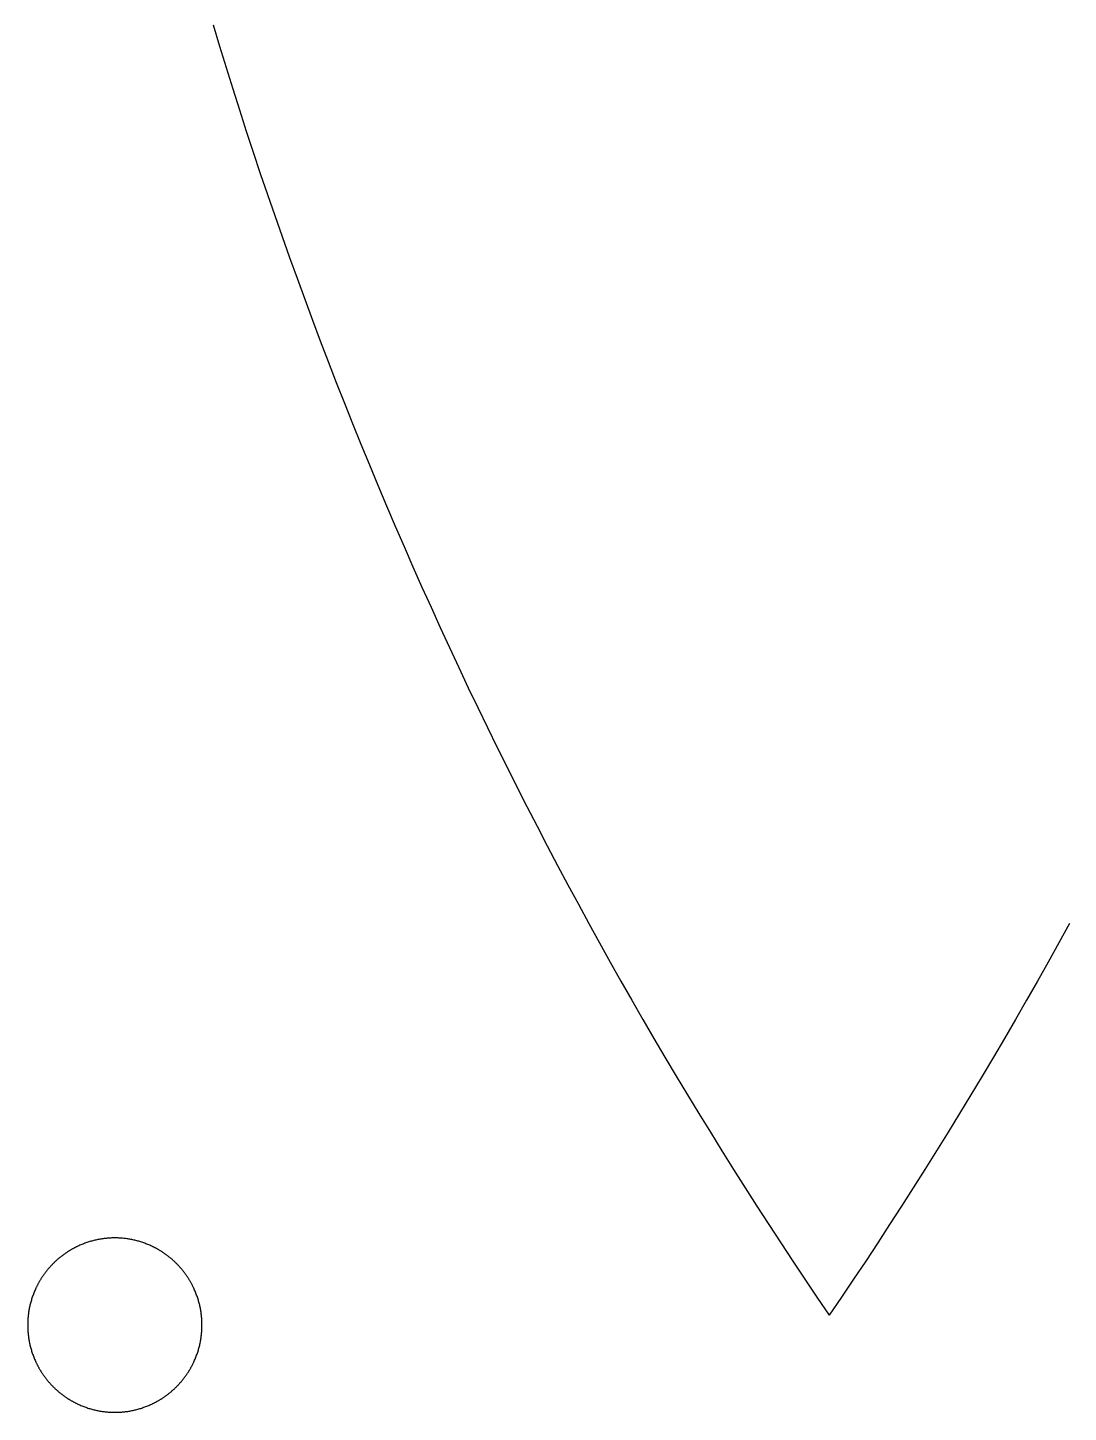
# Model space of a CAD drawing. Extents: x -111 to 2985, y -118 to 122.
# Drawn here: x -76.41 to -69.45, y -60.82 to -51.56 of the extents above; entities that cross this region are included whole.
import ezdxf

# ---------------------------------------------------------------- set-up
doc = ezdxf.new("R2010")
doc.units = 0
doc.layers.add('LAYER_03', color=5, linetype='CONTINUOUS')

msp = doc.modelspace()

# ---------------------------------------------------------------- linework, layer by layer
at = {"layer": 'LAYER_03'}
for points in [[(-75.1667, -51.5455), (-75.1237, -51.6879), (-75.0799, -51.8301), (-75.0355, -51.972), (-74.9904, -52.1138), (-74.9447, -52.2553), (-74.8982, -52.3966), (-74.8511, -52.5376), (-74.8033, -52.6785), (-74.7549, -52.8191), (-74.7058, -52.9594), (-74.656, -53.0995), (-74.6055, -53.2393), (-74.5544, -53.3789), (-74.5027, -53.5182), (-74.4502, -53.6572), (-74.3971, -53.796), (-74.3434, -53.9345), (-74.289, -54.0727), (-74.234, -54.2106), (-74.1783, -54.3482), (-74.122, -54.4855), (-74.065, -54.6225), (-74.0074, -54.7593), (-73.9491, -54.8957), (-73.8902, -55.0317), (-73.8307, -55.1675), (-73.7706, -55.303), (-73.7098, -55.4381), (-73.6484, -55.5729), (-73.5864, -55.7073), (-73.5237, -55.8414), (-73.4605, -55.9752), (-73.3966, -56.1086), (-73.3321, -56.2416), (-73.2671, -56.3743), (-73.2014, -56.5066), (-73.1351, -56.6386), (-73.0682, -56.7702), (-73.0007, -56.9014), (-72.9326, -57.0323), (-72.8639, -57.1627), (-72.7947, -57.2928), (-72.7248, -57.4225), (-72.6544, -57.5518), (-72.5834, -57.6807), (-72.5119, -57.8092), (-72.4397, -57.9373), (-72.367, -58.0649), (-72.2937, -58.1922), (-72.2199, -58.3191), (-72.1455, -58.4455), (-72.0706, -58.5715), (-71.9951, -58.6971), (-71.919, -58.8222), (-71.8424, -58.9469), (-71.7653, -59.0712), (-71.6877, -59.195), (-71.6095, -59.3184), (-71.5308, -59.4414), (-71.4515, -59.5639), (-71.3717, -59.6859), (-71.2915, -59.8075), (-71.2107, -59.9286), (-71.1294, -60.0492), (-71.0476, -60.1694)], [(-69.4407, -57.5518), (-69.5117, -57.6807), (-69.5832, -57.8092), (-69.6554, -57.9373), (-69.7281, -58.0649), (-69.8014, -58.1922), (-69.8752, -58.3191), (-69.9496, -58.4455), (-70.0245, -58.5715), (-70.1, -58.6971), (-70.1761, -58.8222), (-70.2527, -58.9469), (-70.3298, -59.0712), (-70.4074, -59.195), (-70.4856, -59.3184), (-70.5643, -59.4414), (-70.6436, -59.5639), (-70.7234, -59.6859), (-70.8036, -59.8075), (-70.8844, -59.9286), (-70.9657, -60.0492), (-71.0476, -60.1694)]]:
    msp.add_lwpolyline(points, dxfattribs=at)
msp.add_lwpolyline([(-75.2409, -60.2357), (-75.241, -60.2293), (-75.2411, -60.2228), (-75.2413, -60.2163), (-75.2415, -60.2098), (-75.2418, -60.2032), (-75.2423, -60.1966), (-75.2427, -60.19), (-75.2433, -60.1834), (-75.2439, -60.1767), (-75.2447, -60.1701), (-75.2454, -60.1634), (-75.2463, -60.1567), (-75.2473, -60.15), (-75.2483, -60.1432), (-75.2495, -60.1365), (-75.2507, -60.1297), (-75.252, -60.123), (-75.2533, -60.1162), (-75.2548, -60.1094), (-75.2564, -60.1026), (-75.258, -60.0958), (-75.2597, -60.089), (-75.2615, -60.0822), (-75.2634, -60.0754), (-75.2654, -60.0686), (-75.2675, -60.0618), (-75.2697, -60.0551), (-75.2719, -60.0483), (-75.2743, -60.0415), (-75.2767, -60.0347), (-75.2792, -60.028), (-75.2818, -60.0213), (-75.2846, -60.0146), (-75.2874, -60.0079), (-75.2902, -60.0012), (-75.2932, -59.9945), (-75.2963, -59.9879), (-75.2979, -59.9846), (-75.2994, -59.9813), (-75.3011, -59.978), (-75.3027, -59.9747), (-75.3044, -59.9714), (-75.306, -59.9681), (-75.3077, -59.9649), (-75.3095, -59.9616), (-75.3112, -59.9584), (-75.313, -59.9551), (-75.3148, -59.9519), (-75.3166, -59.9486), (-75.3184, -59.9454), (-75.3203, -59.9422), (-75.3222, -59.939), (-75.3241, -59.9358), (-75.326, -59.9326), (-75.3279, -59.9295), (-75.3299, -59.9263), (-75.3319, -59.9232), (-75.3339, -59.92), (-75.3359, -59.9169), (-75.338, -59.9138), (-75.34, -59.9107), (-75.3421, -59.9076), (-75.3443, -59.9045), (-75.3464, -59.9014), (-75.3485, -59.8984), (-75.3507, -59.8953), (-75.3529, -59.8923), (-75.3551, -59.8893), (-75.3574, -59.8863), (-75.3596, -59.8833), (-75.3619, -59.8803), (-75.3642, -59.8773), (-75.3666, -59.8744), (-75.3689, -59.8714), (-75.3713, -59.8685), (-75.3736, -59.8656), (-75.376, -59.8627), (-75.3785, -59.8598), (-75.3809, -59.8569), (-75.3833, -59.8541), (-75.3858, -59.8512), (-75.3883, -59.8484), (-75.3908, -59.8456), (-75.3934, -59.8428), (-75.3959, -59.84), (-75.3985, -59.8373), (-75.4011, -59.8345), (-75.4037, -59.8318), (-75.4063, -59.8291), (-75.4089, -59.8264), (-75.4116, -59.8237), (-75.4143, -59.8211), (-75.417, -59.8184), (-75.4197, -59.8158), (-75.4224, -59.8132), (-75.4251, -59.8106), (-75.4279, -59.8081), (-75.4307, -59.8055), (-75.4335, -59.803), (-75.4363, -59.8005), (-75.4391, -59.798), (-75.4419, -59.7955), (-75.4448, -59.793), (-75.4477, -59.7906), (-75.4505, -59.7882), (-75.4534, -59.7858), (-75.4564, -59.7834), (-75.4593, -59.781), (-75.4622, -59.7787), (-75.4652, -59.7764), (-75.4681, -59.7741), (-75.4711, -59.7718), (-75.4741, -59.7695), (-75.4771, -59.7673), (-75.4802, -59.7651), (-75.4832, -59.7629), (-75.4862, -59.7607), (-75.4893, -59.7585), (-75.4924, -59.7564), (-75.4955, -59.7543), (-75.4985, -59.7522), (-75.5017, -59.7501), (-75.5048, -59.7481), (-75.5079, -59.746), (-75.511, -59.744), (-75.5142, -59.742), (-75.5173, -59.7401), (-75.5205, -59.7381), (-75.5237, -59.7362), (-75.5269, -59.7343), (-75.5301, -59.7324), (-75.5333, -59.7305), (-75.5365, -59.7287), (-75.5397, -59.7269), (-75.543, -59.7251), (-75.5462, -59.7233), (-75.5495, -59.7216), (-75.5527, -59.7199), (-75.556, -59.7182), (-75.5593, -59.7165), (-75.5626, -59.7148), (-75.5658, -59.7132), (-75.5691, -59.7116), (-75.5724, -59.71), (-75.5757, -59.7084), (-75.5824, -59.7054), (-75.589, -59.7024), (-75.5957, -59.6995), (-75.6024, -59.6967), (-75.6091, -59.694), (-75.6159, -59.6914), (-75.6226, -59.6888), (-75.6294, -59.6864), (-75.6361, -59.6841), (-75.6429, -59.6818), (-75.6497, -59.6796), (-75.6565, -59.6776), (-75.6633, -59.6756), (-75.6701, -59.6737), (-75.6769, -59.6718), (-75.6837, -59.6701), (-75.6905, -59.6685), (-75.6973, -59.6669), (-75.704, -59.6655), (-75.7108, -59.6641), (-75.7176, -59.6628), (-75.7243, -59.6616), (-75.7311, -59.6605), (-75.7378, -59.6594), (-75.7445, -59.6585), (-75.7513, -59.6576), (-75.7579, -59.6568), (-75.7646, -59.6561), (-75.7713, -59.6554), (-75.7779, -59.6549), (-75.7845, -59.6544), (-75.7911, -59.654), (-75.7976, -59.6537), (-75.8042, -59.6534), (-75.8107, -59.6532), (-75.8172, -59.6531), (-75.8236, -59.6531), (-75.8301, -59.6531), (-75.8365, -59.6532), (-75.8431, -59.6534), (-75.8496, -59.6537), (-75.8562, -59.654), (-75.8627, -59.6544), (-75.8693, -59.6549), (-75.876, -59.6554), (-75.8826, -59.6561), (-75.8893, -59.6568), (-75.896, -59.6576), (-75.9027, -59.6585), (-75.9094, -59.6594), (-75.9161, -59.6605), (-75.9229, -59.6616), (-75.9296, -59.6628), (-75.9364, -59.6641), (-75.9432, -59.6655), (-75.95, -59.6669), (-75.9568, -59.6685), (-75.9636, -59.6701), (-75.9704, -59.6718), (-75.9771, -59.6737), (-75.9839, -59.6756), (-75.9907, -59.6776), (-75.9975, -59.6796), (-76.0043, -59.6818), (-76.0111, -59.6841), (-76.0179, -59.6864), (-76.0246, -59.6888), (-76.0314, -59.6914), (-76.0381, -59.694), (-76.0448, -59.6967), (-76.0515, -59.6995), (-76.0582, -59.7024), (-76.0648, -59.7054), (-76.0715, -59.7084), (-76.0748, -59.71), (-76.0781, -59.7116), (-76.0814, -59.7132), (-76.0847, -59.7148), (-76.088, -59.7165), (-76.0912, -59.7182), (-76.0945, -59.7199), (-76.0978, -59.7216), (-76.101, -59.7233), (-76.1043, -59.7251), (-76.1075, -59.7269), (-76.1107, -59.7287), (-76.1139, -59.7305), (-76.1171, -59.7324), (-76.1203, -59.7343), (-76.1235, -59.7362), (-76.1267, -59.7381), (-76.1299, -59.7401), (-76.133, -59.742), (-76.1362, -59.744), (-76.1393, -59.746), (-76.1425, -59.7481), (-76.1456, -59.7501), (-76.1487, -59.7522), (-76.1518, -59.7543), (-76.1549, -59.7564), (-76.1579, -59.7585), (-76.161, -59.7607), (-76.164, -59.7629), (-76.1671, -59.7651), (-76.1701, -59.7673), (-76.1731, -59.7695), (-76.1761, -59.7718), (-76.1791, -59.7741), (-76.1821, -59.7764), (-76.185, -59.7787), (-76.188, -59.781), (-76.1909, -59.7834), (-76.1938, -59.7858), (-76.1967, -59.7882), (-76.1996, -59.7906), (-76.2024, -59.793), (-76.2053, -59.7955), (-76.2081, -59.798), (-76.211, -59.8005), (-76.2138, -59.803), (-76.2166, -59.8055), (-76.2193, -59.8081), (-76.2221, -59.8106), (-76.2248, -59.8132), (-76.2276, -59.8158), (-76.2303, -59.8184), (-76.233, -59.8211), (-76.2356, -59.8237), (-76.2383, -59.8264), (-76.2409, -59.8291), (-76.2436, -59.8318), (-76.2462, -59.8345), (-76.2487, -59.8373), (-76.2513, -59.84), (-76.2539, -59.8428), (-76.2564, -59.8456), (-76.2589, -59.8484), (-76.2614, -59.8512), (-76.2639, -59.8541), (-76.2663, -59.8569), (-76.2688, -59.8598), (-76.2712, -59.8627), (-76.2736, -59.8656), (-76.276, -59.8685), (-76.2783, -59.8714), (-76.2807, -59.8744), (-76.283, -59.8773), (-76.2853, -59.8803), (-76.2876, -59.8833), (-76.2898, -59.8863), (-76.2921, -59.8893), (-76.2943, -59.8923), (-76.2965, -59.8953), (-76.2987, -59.8984), (-76.3008, -59.9014), (-76.303, -59.9045), (-76.3051, -59.9076), (-76.3072, -59.9107), (-76.3093, -59.9138), (-76.3113, -59.9169), (-76.3133, -59.92), (-76.3154, -59.9232), (-76.3173, -59.9263), (-76.3193, -59.9295), (-76.3213, -59.9326), (-76.3232, -59.9358), (-76.3251, -59.939), (-76.327, -59.9422), (-76.3288, -59.9454), (-76.3307, -59.9486), (-76.3325, -59.9519), (-76.3343, -59.9551), (-76.336, -59.9584), (-76.3378, -59.9616), (-76.3395, -59.9649), (-76.3412, -59.9681), (-76.3429, -59.9714), (-76.3445, -59.9747), (-76.3462, -59.978), (-76.3478, -59.9813), (-76.3494, -59.9846), (-76.3509, -59.9879), (-76.354, -59.9945), (-76.357, -60.0012), (-76.3599, -60.0079), (-76.3627, -60.0146), (-76.3654, -60.0213), (-76.368, -60.028), (-76.3705, -60.0347), (-76.373, -60.0415), (-76.3753, -60.0483), (-76.3776, -60.0551), (-76.3797, -60.0618), (-76.3818, -60.0686), (-76.3838, -60.0754), (-76.3857, -60.0822), (-76.3875, -60.089), (-76.3892, -60.0958), (-76.3909, -60.1026), (-76.3924, -60.1094), (-76.3939, -60.1162), (-76.3953, -60.123), (-76.3966, -60.1297), (-76.3978, -60.1365), (-76.3989, -60.1432), (-76.3999, -60.15), (-76.4009, -60.1567), (-76.4018, -60.1634), (-76.4026, -60.1701), (-76.4033, -60.1767), (-76.4039, -60.1834), (-76.4045, -60.19), (-76.405, -60.1966), (-76.4054, -60.2032), (-76.4057, -60.2098), (-76.406, -60.2163), (-76.4062, -60.2228), (-76.4063, -60.2293), (-76.4063, -60.2357), (-76.4063, -60.2422), (-76.4062, -60.2487), (-76.406, -60.2552), (-76.4057, -60.2617), (-76.4054, -60.2683), (-76.405, -60.2749), (-76.4045, -60.2815), (-76.4039, -60.2881), (-76.4033, -60.2948), (-76.4026, -60.3014), (-76.4018, -60.3081), (-76.4009, -60.3148), (-76.3999, -60.3215), (-76.3989, -60.3283), (-76.3978, -60.335), (-76.3966, -60.3418), (-76.3953, -60.3485), (-76.3939, -60.3553), (-76.3924, -60.3621), (-76.3909, -60.3689), (-76.3892, -60.3757), (-76.3875, -60.3825), (-76.3857, -60.3893), (-76.3838, -60.3961), (-76.3818, -60.4029), (-76.3797, -60.4097), (-76.3776, -60.4164), (-76.3753, -60.4232), (-76.373, -60.43), (-76.3705, -60.4368), (-76.368, -60.4435), (-76.3654, -60.4502), (-76.3627, -60.4569), (-76.3599, -60.4636), (-76.357, -60.4703), (-76.354, -60.477), (-76.3509, -60.4836), (-76.3494, -60.4869), (-76.3478, -60.4902), (-76.3462, -60.4935), (-76.3445, -60.4968), (-76.3429, -60.5001), (-76.3412, -60.5034), (-76.3395, -60.5066), (-76.3378, -60.5099), (-76.336, -60.5131), (-76.3343, -60.5164), (-76.3325, -60.5196), (-76.3307, -60.5229), (-76.3288, -60.5261), (-76.327, -60.5293), (-76.3251, -60.5325), (-76.3232, -60.5357), (-76.3213, -60.5388), (-76.3193, -60.542), (-76.3173, -60.5452), (-76.3154, -60.5483), (-76.3133, -60.5515), (-76.3113, -60.5546), (-76.3093, -60.5577), (-76.3072, -60.5608), (-76.3051, -60.5639), (-76.303, -60.567), (-76.3008, -60.5701), (-76.2987, -60.5731), (-76.2965, -60.5762), (-76.2943, -60.5792), (-76.2921, -60.5822), (-76.2898, -60.5852), (-76.2876, -60.5882), (-76.2853, -60.5912), (-76.283, -60.5942), (-76.2807, -60.5971), (-76.2783, -60.6001), (-76.276, -60.603), (-76.2736, -60.6059), (-76.2712, -60.6088), (-76.2688, -60.6117), (-76.2663, -60.6146), (-76.2639, -60.6174), (-76.2614, -60.6203), (-76.2589, -60.6231), (-76.2564, -60.6259), (-76.2539, -60.6287), (-76.2513, -60.6315), (-76.2487, -60.6342), (-76.2462, -60.637), (-76.2436, -60.6397), (-76.2409, -60.6424), (-76.2383, -60.6451), (-76.2356, -60.6478), (-76.233, -60.6504), (-76.2303, -60.6531), (-76.2276, -60.6557), (-76.2248, -60.6583), (-76.2221, -60.6609), (-76.2193, -60.6634), (-76.2166, -60.666), (-76.2138, -60.6685), (-76.211, -60.671), (-76.2081, -60.6735), (-76.2053, -60.676), (-76.2024, -60.6785), (-76.1996, -60.6809), (-76.1967, -60.6833), (-76.1938, -60.6857), (-76.1909, -60.6881), (-76.188, -60.6905), (-76.185, -60.6928), (-76.1821, -60.6951), (-76.1791, -60.6974), (-76.1761, -60.6997), (-76.1731, -60.702), (-76.1701, -60.7042), (-76.1671, -60.7064), (-76.164, -60.7086), (-76.161, -60.7108), (-76.1579, -60.713), (-76.1549, -60.7151), (-76.1518, -60.7172), (-76.1487, -60.7193), (-76.1456, -60.7214), (-76.1425, -60.7234), (-76.1393, -60.7255), (-76.1362, -60.7275), (-76.133, -60.7295), (-76.1299, -60.7314), (-76.1267, -60.7334), (-76.1235, -60.7353), (-76.1203, -60.7372), (-76.1171, -60.7391), (-76.1139, -60.7409), (-76.1107, -60.7428), (-76.1075, -60.7446), (-76.1043, -60.7464), (-76.101, -60.7482), (-76.0978, -60.7499), (-76.0945, -60.7516), (-76.0912, -60.7533), (-76.088, -60.755), (-76.0847, -60.7567), (-76.0814, -60.7583), (-76.0781, -60.7599), (-76.0748, -60.7615), (-76.0715, -60.7631), (-76.0648, -60.7661), (-76.0582, -60.7691), (-76.0515, -60.772), (-76.0448, -60.7748), (-76.0381, -60.7775), (-76.0314, -60.7801), (-76.0246, -60.7827), (-76.0179, -60.7851), (-76.0111, -60.7874), (-76.0043, -60.7897), (-75.9975, -60.7919), (-75.9907, -60.7939), (-75.9839, -60.7959), (-75.9771, -60.7978), (-75.9704, -60.7996), (-75.9636, -60.8014), (-75.9568, -60.803), (-75.95, -60.8046), (-75.9432, -60.806), (-75.9364, -60.8074), (-75.9296, -60.8087), (-75.9229, -60.8099), (-75.9161, -60.811), (-75.9094, -60.8121), (-75.9027, -60.813), (-75.896, -60.8139), (-75.8893, -60.8147), (-75.8826, -60.8154), (-75.876, -60.8161), (-75.8693, -60.8166), (-75.8627, -60.8171), (-75.8562, -60.8175), (-75.8496, -60.8178), (-75.8431, -60.8181), (-75.8365, -60.8183), (-75.8301, -60.8184), (-75.8236, -60.8184), (-75.8172, -60.8184), (-75.8107, -60.8183), (-75.8042, -60.8181), (-75.7976, -60.8178), (-75.7911, -60.8175), (-75.7845, -60.8171), (-75.7779, -60.8166), (-75.7713, -60.8161), (-75.7646, -60.8154), (-75.7579, -60.8147), (-75.7513, -60.8139), (-75.7445, -60.813), (-75.7378, -60.8121), (-75.7311, -60.811), (-75.7243, -60.8099), (-75.7176, -60.8087), (-75.7108, -60.8074), (-75.704, -60.806), (-75.6973, -60.8046), (-75.6905, -60.803), (-75.6837, -60.8014), (-75.6769, -60.7996), (-75.6701, -60.7978), (-75.6633, -60.7959), (-75.6565, -60.7939), (-75.6497, -60.7919), (-75.6429, -60.7897), (-75.6361, -60.7874), (-75.6294, -60.7851), (-75.6226, -60.7827), (-75.6159, -60.7801), (-75.6091, -60.7775), (-75.6024, -60.7748), (-75.5957, -60.772), (-75.589, -60.7691), (-75.5824, -60.7661), (-75.5757, -60.7631), (-75.5724, -60.7615), (-75.5691, -60.7599), (-75.5658, -60.7583), (-75.5626, -60.7567), (-75.5593, -60.755), (-75.556, -60.7533), (-75.5527, -60.7516), (-75.5495, -60.7499), (-75.5462, -60.7482), (-75.543, -60.7464), (-75.5397, -60.7446), (-75.5365, -60.7428), (-75.5333, -60.7409), (-75.5301, -60.7391), (-75.5269, -60.7372), (-75.5237, -60.7353), (-75.5205, -60.7334), (-75.5173, -60.7314), (-75.5142, -60.7295), (-75.511, -60.7275), (-75.5079, -60.7255), (-75.5048, -60.7234), (-75.5017, -60.7214), (-75.4985, -60.7193), (-75.4955, -60.7172), (-75.4924, -60.7151), (-75.4893, -60.713), (-75.4862, -60.7108), (-75.4832, -60.7086), (-75.4802, -60.7064), (-75.4771, -60.7042), (-75.4741, -60.702), (-75.4711, -60.6997), (-75.4681, -60.6974), (-75.4652, -60.6951), (-75.4622, -60.6928), (-75.4593, -60.6905), (-75.4564, -60.6881), (-75.4534, -60.6857), (-75.4505, -60.6833), (-75.4477, -60.6809), (-75.4448, -60.6785), (-75.4419, -60.676), (-75.4391, -60.6735), (-75.4363, -60.671), (-75.4335, -60.6685), (-75.4307, -60.666), (-75.4279, -60.6634), (-75.4251, -60.6609), (-75.4224, -60.6583), (-75.4197, -60.6557), (-75.417, -60.6531), (-75.4143, -60.6504), (-75.4116, -60.6478), (-75.4089, -60.6451), (-75.4063, -60.6424), (-75.4037, -60.6397), (-75.4011, -60.637), (-75.3985, -60.6342), (-75.3959, -60.6315), (-75.3934, -60.6287), (-75.3908, -60.6259), (-75.3883, -60.6231), (-75.3858, -60.6203), (-75.3833, -60.6174), (-75.3809, -60.6146), (-75.3785, -60.6117), (-75.376, -60.6088), (-75.3736, -60.6059), (-75.3713, -60.603), (-75.3689, -60.6001), (-75.3666, -60.5971), (-75.3642, -60.5942), (-75.3619, -60.5912), (-75.3596, -60.5882), (-75.3574, -60.5852), (-75.3551, -60.5822), (-75.3529, -60.5792), (-75.3507, -60.5762), (-75.3485, -60.5731), (-75.3464, -60.5701), (-75.3443, -60.567), (-75.3421, -60.5639), (-75.34, -60.5608), (-75.338, -60.5577), (-75.3359, -60.5546), (-75.3339, -60.5515), (-75.3319, -60.5483), (-75.3299, -60.5452), (-75.3279, -60.542), (-75.326, -60.5388), (-75.3241, -60.5357), (-75.3222, -60.5325), (-75.3203, -60.5293), (-75.3184, -60.5261), (-75.3166, -60.5229), (-75.3148, -60.5196), (-75.313, -60.5164), (-75.3112, -60.5131), (-75.3095, -60.5099), (-75.3077, -60.5066), (-75.306, -60.5034), (-75.3044, -60.5001), (-75.3027, -60.4968), (-75.3011, -60.4935), (-75.2994, -60.4902), (-75.2979, -60.4869), (-75.2963, -60.4836), (-75.2932, -60.477), (-75.2902, -60.4703), (-75.2874, -60.4636), (-75.2846, -60.4569), (-75.2818, -60.4502), (-75.2792, -60.4435), (-75.2767, -60.4368), (-75.2743, -60.43), (-75.2719, -60.4232), (-75.2697, -60.4164), (-75.2675, -60.4097), (-75.2654, -60.4029), (-75.2634, -60.3961), (-75.2615, -60.3893), (-75.2597, -60.3825), (-75.258, -60.3757), (-75.2564, -60.3689), (-75.2548, -60.3621), (-75.2533, -60.3553), (-75.252, -60.3485), (-75.2507, -60.3418), (-75.2495, -60.335), (-75.2483, -60.3283), (-75.2473, -60.3215), (-75.2463, -60.3148), (-75.2454, -60.3081), (-75.2447, -60.3014), (-75.2439, -60.2948), (-75.2433, -60.2881), (-75.2427, -60.2815), (-75.2423, -60.2749), (-75.2418, -60.2683), (-75.2415, -60.2617), (-75.2413, -60.2552), (-75.2411, -60.2487), (-75.241, -60.2422)], close=True, dxfattribs=at)

doc.saveas('drawing.dxf')
